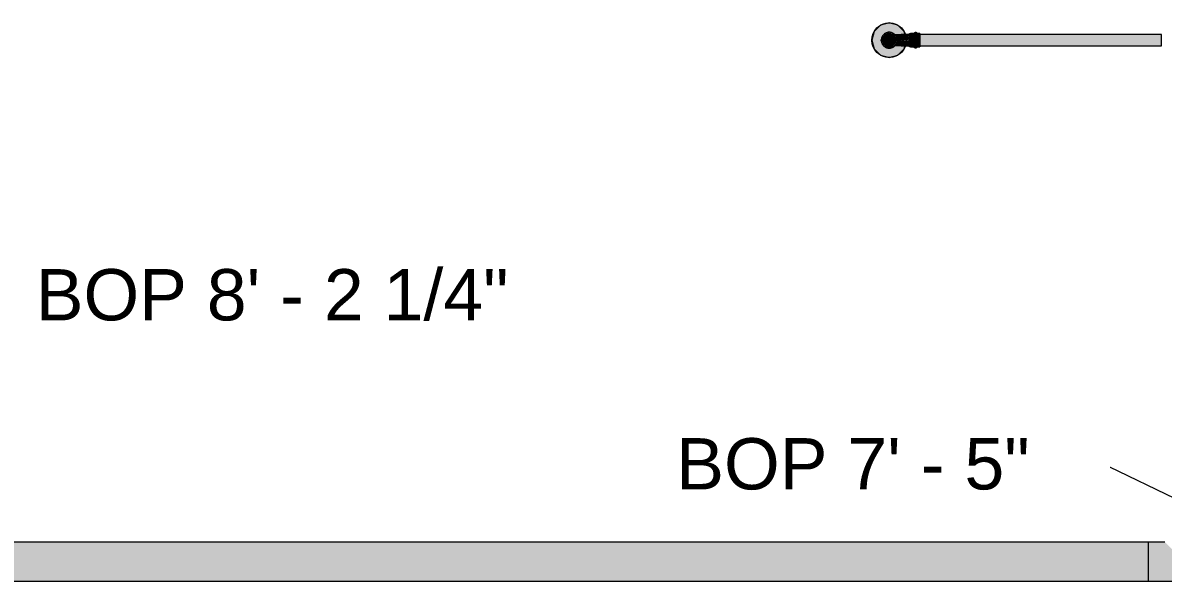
# Model space of a CAD drawing. Header units: inches. Extents: x -3385 to 41, y 7 to 1342.
# Drawn here: x -831.8 to -700.4, y 573.5 to 637.7 of the extents above; entities that cross this region are included whole.
import ezdxf

# ---------------------------------------------------------------- set-up
doc = ezdxf.new("R2010")
doc.units = ezdxf.units.IN
doc.header["$MEASUREMENT"] = 0
for name, color, linetype, lineweight in [('A-ANNO-NOTE', 131, 'Continuous', 9), ('G-ANNO-DIMS', 111, 'Continuous', 9), ('P-PIPE', 3, 'Continuous', 9), ('P-PIPE-CNTR', 3, 'Continuous', 9)]:
    doc.layers.add(name, color=color, linetype=linetype, lineweight=lineweight)
doc.styles.add('Arial', font='arial.ttf', dxfattribs={"height": 5.901198})

# ---------------------------------------------------------------- blocks, each defined once
blk = doc.blocks.new('Victaulic-VicPress316-Elbow 90-45deg Style P568_P571 - Standard-1198769-LOWER PARKING')
at = {"layer": 'P-PIPE'}
h = blk.add_hatch(color=256, dxfattribs=at)
h.paths.add_polyline_path([(-732.91, 635.74), (-732.77, 635.74), (-732.77, 635.74), (-732.54, 636.28), (-732, 636.51), (-731.46, 636.28), (-731.23, 635.74), (-731.09, 635.74), (-731.1, 635.91), (-731.16, 636.09), (-731.33, 636.36), (-731.53, 636.52), (-731.67, 636.59), (-731.84, 636.64), (-732.02, 636.65), (-732.18, 636.6), (-732.33, 636.59), (-732.54, 636.47), (-732.67, 636.36), (-732.85, 636.07), (-732.9, 635.91)], flags=0)
h.paths.add_polyline_path([(-731.23, 635.74), (-731.23, 635.74), (-731.23, 635.91)], flags=0)
for points in [[(-731.98, 634.83), (-731.82, 634.88), (-731.67, 634.89), (-731.46, 635.01), (-731.33, 635.12), (-731.15, 635.41), (-731.16, 635.74), (-731.23, 635.74), (-731.46, 635.2), (-732, 634.98), (-732.54, 635.2), (-732.77, 635.74), (-732.84, 635.74), (-732.85, 635.41), (-732.67, 635.12), (-732.46, 634.96), (-732.33, 634.89), (-732.16, 634.85)], [(-732.77, 635.74), (-732.66, 635.74), (-732.64, 635.91), (-732.57, 636.07), (-732.46, 636.21), (-732.33, 636.31), (-732.17, 636.38), (-732, 636.4), (-731.83, 636.38), (-731.67, 636.31), (-731.53, 636.21), (-731.43, 636.07), (-731.36, 635.91), (-731.34, 635.74), (-731.23, 635.74), (-731.46, 636.28), (-732, 636.51), (-732.54, 636.28), (-732.72, 635.84)], [(-732, 634.98), (-731.46, 635.2), (-731.23, 635.74), (-731.34, 635.74), (-731.36, 635.57), (-731.43, 635.41), (-731.54, 635.27), (-731.67, 635.17), (-731.83, 635.11), (-732, 635.09), (-732.17, 635.11), (-732.33, 635.17), (-732.46, 635.28), (-732.57, 635.41), (-732.64, 635.57), (-732.66, 635.74), (-732.77, 635.74), (-732.54, 635.2), (-732, 634.98)], [(-730.61, 635.74), (-729.78, 635.76), (-729.75, 635.92), (-729.76, 636.1), (-729.76, 636.17), (-729.78, 636.21), (-729.75, 636.32), (-729.76, 636.39), (-729.78, 636.4), (-730.61, 636.39), (-730.61, 635.86)], [(-730.61, 635.08), (-729.76, 635.1), (-729.74, 635.11), (-729.76, 635.23), (-729.77, 635.28), (-729.76, 635.31), (-729.76, 635.51), (-729.75, 635.58), (-729.78, 635.74), (-730.61, 635.74), (-730.61, 635.09)], [(-729.78, 635.74), (-729.56, 635.74), (-729.56, 636.51), (-729.64, 636.5), (-729.78, 636.4), (-729.75, 636.36), (-729.76, 636.27), (-729.77, 636.2), (-729.76, 636.16), (-729.76, 635.97), (-729.76, 635.86), (-729.78, 635.74)], [(-729.56, 634.98), (-729.56, 635.74), (-729.78, 635.73), (-729.75, 635.57), (-729.76, 635.39), (-729.76, 635.31), (-729.78, 635.27), (-729.75, 635.15), (-729.75, 635.1), (-729.78, 635.08), (-729.7, 635.02), (-729.62, 634.99)], [(-729.56, 634.98), (-729.11, 634.99), (-729.11, 635.74), (-729.56, 635.74), (-729.56, 634.99)], [(-728.82, 635.74), (-728.82, 636.51), (-728.87, 636.61), (-728.96, 636.65), (-729.06, 636.59), (-729.11, 636.51), (-729.11, 635.74), (-728.85, 635.74)], [(-728.96, 634.83), (-728.86, 634.89), (-728.82, 634.98), (-728.82, 635.74), (-729.11, 635.74), (-729.11, 634.98), (-729.06, 634.88), (-729, 634.85)], [(-728.82, 635.74), (-728.48, 635.74), (-728.48, 636.51), (-728.82, 636.5), (-728.82, 635.88)], [(-728.82, 634.98), (-728.48, 634.98), (-728.48, 635.74), (-728.82, 635.74), (-728.82, 635.02)]]:
    blk.add_hatch(color=256, dxfattribs=at).paths.add_polyline_path(points, flags=0)
h = blk.add_hatch(color=256, dxfattribs=at)
h.paths.add_polyline_path([(-730.89, 635.08), (-730.61, 635.09), (-730.62, 635.74), (-731.16, 635.74), (-731.16, 635.39), (-731.33, 635.12), (-731.38, 635.08), (-731.03, 635.08)], flags=0)
h.paths.add_polyline_path([(-731.74, 635.08), (-731.72, 635.09), (-731.74, 635.08)], flags=0)
h = blk.add_hatch(color=256, dxfattribs=at)
h.paths.add_polyline_path([(-731.13, 635.74), (-731.13, 635.74), (-731.15, 635.74)], flags=0)
h.paths.add_polyline_path([(-730.62, 635.74), (-730.61, 635.74), (-730.61, 636.4), (-731.36, 636.39), (-731.3, 636.32), (-731.15, 636.07), (-731.1, 635.89), (-731.09, 635.74), (-730.74, 635.74)], flags=0)
h = blk.add_hatch(color=256, dxfattribs=at)
h.paths.add_polyline_path([(-729.11, 636.28), (-729.11, 636.51), (-729.56, 636.5), (-729.56, 636.28)], flags=0)
h.paths.add_polyline_path([(-729.24, 635.74), (-729.11, 635.74), (-729.11, 636.28), (-729.56, 636.28), (-729.56, 635.74)], flags=0)
for p, q in [((-732, 636.4), (-732, 636.4)), ((-731.4, 636.02), (-731.4, 636.02)), ((-731.3, 636.06), (-731.3, 636.06)), ((-729.72, 636.4), (-730.61, 636.4)), ((-729.11, 636.51), (-729.56, 636.51)), ((-728.48, 636.51), (-728.82, 636.51)), ((-732.7, 635.42), (-732.7, 635.42)), ((-732.6, 635.47), (-732.6, 635.47)), ((-730.61, 635.08), (-729.71, 635.08)), ((-729.56, 634.98), (-729.11, 634.98)), ((-728.82, 634.98), (-728.48, 634.98))]:
    blk.add_line(p, q, dxfattribs=at)
at = {"layer": 'P-PIPE', "flags": 128}
for points in [[(-731.09, 635.74), (-731.09, 635.78), (-731.09, 635.82), (-731.09, 635.85), (-731.1, 635.89), (-731.11, 635.92), (-731.11, 635.96), (-731.12, 635.99), (-731.13, 636.03), (-731.15, 636.06), (-731.16, 636.1), (-731.17, 636.13), (-731.19, 636.16), (-731.21, 636.2), (-731.23, 636.23), (-731.25, 636.26), (-731.27, 636.29), (-731.29, 636.32), (-731.31, 636.34), (-731.34, 636.37), (-731.36, 636.4), (-731.39, 636.42), (-731.42, 636.45), (-731.45, 636.47), (-731.48, 636.49), (-731.51, 636.51), (-731.54, 636.53), (-731.57, 636.55), (-731.6, 636.56), (-731.64, 636.58), (-731.67, 636.59), (-731.7, 636.6), (-731.74, 636.62), (-731.77, 636.63), (-731.81, 636.63), (-731.84, 636.64), (-731.88, 636.65), (-731.92, 636.65), (-731.95, 636.65), (-731.99, 636.65), (-732.03, 636.65), (-732.06, 636.65), (-732.1, 636.65), (-732.14, 636.64), (-732.17, 636.64), (-732.21, 636.63), (-732.24, 636.62), (-732.28, 636.61), (-732.31, 636.6), (-732.35, 636.59), (-732.38, 636.57), (-732.41, 636.56), (-732.44, 636.54), (-732.48, 636.52), (-732.51, 636.5), (-732.54, 636.48), (-732.57, 636.46), (-732.59, 636.43), (-732.62, 636.41), (-732.65, 636.38), (-732.67, 636.36), (-732.7, 636.33), (-732.72, 636.3), (-732.74, 636.27), (-732.76, 636.24), (-732.78, 636.21), (-732.8, 636.18), (-732.82, 636.15), (-732.83, 636.12), (-732.85, 636.08), (-732.86, 636.05), (-732.87, 636.01), (-732.88, 635.98), (-732.89, 635.94), (-732.9, 635.91), (-732.9, 635.87), (-732.91, 635.83), (-732.91, 635.8), (-732.91, 635.76), (-732.91, 635.74)], [(-732.91, 635.74), (-732.91, 635.71), (-732.91, 635.67), (-732.91, 635.63), (-732.9, 635.6), (-732.89, 635.56), (-732.89, 635.53), (-732.88, 635.49), (-732.87, 635.46), (-732.85, 635.42), (-732.84, 635.39), (-732.82, 635.35), (-732.81, 635.32), (-732.79, 635.29), (-732.77, 635.26), (-732.75, 635.23), (-732.73, 635.2), (-732.71, 635.17), (-732.69, 635.14), (-732.66, 635.11), (-732.64, 635.09), (-732.61, 635.06), (-732.58, 635.04), (-732.55, 635.02), (-732.52, 635), (-732.49, 634.97), (-732.46, 634.96), (-732.43, 634.94), (-732.4, 634.92), (-732.36, 634.91), (-732.33, 634.89), (-732.3, 634.88), (-732.26, 634.87), (-732.23, 634.86), (-732.19, 634.85), (-732.15, 634.84), (-732.12, 634.84), (-732.08, 634.83), (-732.05, 634.83), (-732.01, 634.83), (-731.97, 634.83), (-731.94, 634.83), (-731.9, 634.84), (-731.86, 634.84), (-731.83, 634.85), (-731.79, 634.85), (-731.76, 634.86), (-731.72, 634.87), (-731.69, 634.89), (-731.65, 634.9), (-731.62, 634.91), (-731.59, 634.93), (-731.56, 634.95), (-731.52, 634.96), (-731.49, 634.98), (-731.46, 635.01), (-731.43, 635.03), (-731.41, 635.05), (-731.38, 635.07), (-731.35, 635.1), (-731.33, 635.13), (-731.3, 635.15), (-731.28, 635.18), (-731.26, 635.21), (-731.24, 635.24), (-731.22, 635.27), (-731.2, 635.3), (-731.18, 635.34), (-731.17, 635.37), (-731.15, 635.4), (-731.14, 635.44), (-731.13, 635.47), (-731.12, 635.51), (-731.11, 635.54), (-731.1, 635.58), (-731.1, 635.61), (-731.09, 635.65), (-731.09, 635.69), (-731.09, 635.72), (-731.09, 635.74)], [(-731.37, 636.4), (-731.36, 636.4), (-731.31, 636.4), (-731.26, 636.4), (-731.21, 636.4), (-731.16, 636.4), (-731.11, 636.4), (-731.06, 636.4), (-731.01, 636.4), (-730.95, 636.4), (-730.9, 636.4), (-730.84, 636.4), (-730.79, 636.4), (-730.73, 636.4), (-730.68, 636.4), (-730.62, 636.4), (-730.61, 636.4)], [(-729.78, 636.4), (-729.77, 636.41), (-729.76, 636.42), (-729.76, 636.42), (-729.75, 636.43), (-729.74, 636.44), (-729.73, 636.45), (-729.73, 636.45), (-729.72, 636.46), (-729.71, 636.47), (-729.7, 636.47), (-729.69, 636.48), (-729.68, 636.48), (-729.67, 636.49), (-729.66, 636.49), (-729.65, 636.49), (-729.64, 636.5), (-729.63, 636.5), (-729.62, 636.5), (-729.61, 636.5), (-729.6, 636.51), (-729.58, 636.51), (-729.57, 636.51), (-729.56, 636.51), (-729.56, 636.51)], [(-729.11, 636.51), (-729.11, 636.51), (-729.11, 636.52), (-729.11, 636.53), (-729.11, 636.53), (-729.11, 636.54), (-729.11, 636.54), (-729.1, 636.55), (-729.1, 636.55), (-729.1, 636.56), (-729.1, 636.57), (-729.1, 636.57), (-729.09, 636.58), (-729.09, 636.58), (-729.09, 636.59), (-729.08, 636.59), (-729.08, 636.6), (-729.08, 636.6), (-729.07, 636.6), (-729.07, 636.61), (-729.07, 636.61), (-729.06, 636.62), (-729.06, 636.62), (-729.05, 636.62), (-729.05, 636.63), (-729.04, 636.63), (-729.04, 636.63), (-729.03, 636.64), (-729.03, 636.64), (-729.02, 636.64), (-729.02, 636.64), (-729.01, 636.65), (-729.01, 636.65), (-729, 636.65), (-728.99, 636.65), (-728.99, 636.65), (-728.98, 636.65), (-728.98, 636.65), (-728.97, 636.65), (-728.97, 636.65), (-728.96, 636.65), (-728.95, 636.65), (-728.95, 636.65), (-728.94, 636.65), (-728.94, 636.65), (-728.93, 636.65), (-728.93, 636.65), (-728.92, 636.65), (-728.91, 636.65), (-728.91, 636.64), (-728.9, 636.64), (-728.9, 636.64), (-728.89, 636.64), (-728.89, 636.63), (-728.88, 636.63), (-728.88, 636.63), (-728.87, 636.62), (-728.87, 636.62), (-728.86, 636.62), (-728.86, 636.61), (-728.86, 636.61), (-728.85, 636.6), (-728.85, 636.6), (-728.85, 636.59), (-728.84, 636.59), (-728.84, 636.58), (-728.84, 636.58), (-728.83, 636.57), (-728.83, 636.57), (-728.83, 636.56), (-728.83, 636.56), (-728.82, 636.55), (-728.82, 636.55), (-728.82, 636.54), (-728.82, 636.53), (-728.82, 636.53), (-728.82, 636.52), (-728.82, 636.52), (-728.82, 636.51), (-728.82, 636.51)], [(-729.11, 636.47), (-729.11, 636.48), (-729.11, 636.48), (-729.11, 636.49), (-729.11, 636.5), (-729.11, 636.5), (-729.11, 636.51), (-729.11, 636.51), (-729.11, 636.51), (-729.11, 636.51)], [(-729.11, 636.51), (-729.11, 636.51), (-729.11, 636.51), (-729.11, 636.5), (-729.11, 636.5), (-729.11, 636.49), (-729.11, 636.49), (-729.11, 636.48), (-729.11, 636.47), (-729.11, 636.46), (-729.11, 636.45), (-729.11, 636.44), (-729.11, 636.42), (-729.11, 636.41), (-729.11, 636.39), (-729.11, 636.37), (-729.11, 636.36), (-729.11, 636.34), (-729.11, 636.32), (-729.11, 636.3), (-729.11, 636.28), (-729.11, 636.25), (-729.11, 636.23), (-729.11, 636.21), (-729.11, 636.18), (-729.11, 636.16), (-729.11, 636.13), (-729.11, 636.1), (-729.11, 636.08), (-729.11, 636.05), (-729.11, 636.02), (-729.11, 635.99), (-729.11, 635.96), (-729.11, 635.93), (-729.11, 635.9), (-729.11, 635.87), (-729.11, 635.84), (-729.11, 635.81), (-729.11, 635.78), (-729.11, 635.75), (-729.11, 635.74)], [(-729.11, 635.74), (-729.11, 635.71), (-729.11, 635.68), (-729.11, 635.65), (-729.11, 635.62), (-729.11, 635.59), (-729.11, 635.56), (-729.11, 635.53), (-729.11, 635.5), (-729.11, 635.47), (-729.11, 635.44), (-729.11, 635.42), (-729.11, 635.39), (-729.11, 635.36), (-729.11, 635.34), (-729.11, 635.31), (-729.11, 635.28), (-729.11, 635.26), (-729.11, 635.24), (-729.11, 635.21), (-729.11, 635.19), (-729.11, 635.17), (-729.11, 635.15), (-729.11, 635.13), (-729.11, 635.11), (-729.11, 635.1), (-729.11, 635.08), (-729.11, 635.07), (-729.11, 635.05), (-729.11, 635.04), (-729.11, 635.03), (-729.11, 635.02), (-729.11, 635.01), (-729.11, 635), (-729.11, 634.99), (-729.11, 634.99), (-729.11, 634.98), (-729.11, 634.98), (-729.11, 634.98), (-729.11, 634.98), (-729.11, 634.98)], [(-728.82, 635.74), (-728.82, 635.77), (-728.82, 635.8), (-728.82, 635.83), (-728.82, 635.86), (-728.82, 635.89), (-728.82, 635.92), (-728.82, 635.95), (-728.82, 635.98), (-728.82, 636.01), (-728.82, 636.04), (-728.82, 636.07), (-728.82, 636.1), (-728.82, 636.12), (-728.82, 636.15), (-728.82, 636.18), (-728.82, 636.2), (-728.82, 636.22), (-728.82, 636.25), (-728.82, 636.27), (-728.82, 636.29), (-728.82, 636.31), (-728.82, 636.33), (-728.82, 636.35), (-728.82, 636.37), (-728.82, 636.39), (-728.82, 636.4), (-728.82, 636.42), (-728.82, 636.43), (-728.82, 636.44), (-728.82, 636.46), (-728.82, 636.47), (-728.82, 636.48), (-728.82, 636.48), (-728.82, 636.49), (-728.82, 636.5), (-728.82, 636.5), (-728.82, 636.51), (-728.82, 636.51), (-728.82, 636.51), (-728.82, 636.51)], [(-728.82, 636.51), (-728.82, 636.51), (-728.82, 636.51), (-728.82, 636.5), (-728.82, 636.5), (-728.82, 636.49), (-728.82, 636.49), (-728.82, 636.48), (-728.82, 636.47)], [(-728.82, 634.98), (-728.82, 634.98), (-728.82, 634.98), (-728.82, 634.98), (-728.82, 634.99), (-728.82, 634.99), (-728.82, 635), (-728.82, 635.01), (-728.82, 635.01), (-728.82, 635.02), (-728.82, 635.04), (-728.82, 635.05), (-728.82, 635.06), (-728.82, 635.08), (-728.82, 635.09), (-728.82, 635.11), (-728.82, 635.13), (-728.82, 635.15), (-728.82, 635.17), (-728.82, 635.19), (-728.82, 635.21), (-728.82, 635.23), (-728.82, 635.25), (-728.82, 635.28), (-728.82, 635.3), (-728.82, 635.33), (-728.82, 635.35), (-728.82, 635.38), (-728.82, 635.41), (-728.82, 635.44), (-728.82, 635.46), (-728.82, 635.49), (-728.82, 635.52), (-728.82, 635.55), (-728.82, 635.58), (-728.82, 635.61), (-728.82, 635.64), (-728.82, 635.67), (-728.82, 635.7), (-728.82, 635.73), (-728.82, 635.74)], [(-732, 635.08), (-732, 635.08), (-732, 635.08)], [(-730.61, 635.08), (-730.66, 635.08), (-730.72, 635.08), (-730.77, 635.08), (-730.83, 635.08), (-730.88, 635.08), (-730.94, 635.08), (-730.99, 635.08), (-731.04, 635.08), (-731.1, 635.08), (-731.15, 635.08), (-731.2, 635.08), (-731.25, 635.08), (-731.3, 635.08), (-731.35, 635.08), (-731.38, 635.08)], [(-729.56, 634.98), (-729.57, 634.98), (-729.58, 634.98), (-729.59, 634.98), (-729.6, 634.98), (-729.61, 634.98), (-729.63, 634.98), (-729.64, 634.99), (-729.65, 634.99), (-729.66, 634.99), (-729.67, 635), (-729.68, 635), (-729.69, 635.01), (-729.7, 635.01), (-729.71, 635.02), (-729.71, 635.02), (-729.72, 635.03), (-729.73, 635.04), (-729.74, 635.04), (-729.75, 635.05), (-729.76, 635.06), (-729.76, 635.07), (-729.77, 635.07), (-729.78, 635.08), (-729.78, 635.08)], [(-729.11, 634.98), (-729.11, 634.98), (-729.11, 634.98), (-729.11, 634.98), (-729.11, 634.99), (-729.11, 634.99), (-729.11, 635), (-729.11, 635.01), (-729.11, 635.01)], [(-728.82, 634.98), (-728.82, 634.97), (-728.82, 634.96), (-728.82, 634.96), (-728.82, 634.95), (-728.82, 634.95), (-728.82, 634.94), (-728.82, 634.94), (-728.83, 634.93), (-728.83, 634.92), (-728.83, 634.92), (-728.83, 634.91), (-728.83, 634.91), (-728.84, 634.9), (-728.84, 634.9), (-728.84, 634.89), (-728.85, 634.89), (-728.85, 634.88), (-728.85, 634.88), (-728.86, 634.88), (-728.86, 634.87), (-728.87, 634.87), (-728.87, 634.86), (-728.88, 634.86), (-728.88, 634.86), (-728.89, 634.85), (-728.89, 634.85), (-728.9, 634.85), (-728.9, 634.84), (-728.91, 634.84), (-728.91, 634.84), (-728.92, 634.84), (-728.92, 634.84), (-728.93, 634.83), (-728.93, 634.83), (-728.94, 634.83), (-728.94, 634.83), (-728.95, 634.83), (-728.96, 634.83), (-728.96, 634.83), (-728.97, 634.83), (-728.97, 634.83), (-728.98, 634.83), (-728.99, 634.83), (-728.99, 634.83), (-729, 634.83), (-729, 634.84), (-729.01, 634.84), (-729.01, 634.84), (-729.02, 634.84), (-729.02, 634.84), (-729.03, 634.85), (-729.03, 634.85), (-729.04, 634.85), (-729.04, 634.85), (-729.05, 634.86), (-729.05, 634.86), (-729.06, 634.87), (-729.06, 634.87), (-729.07, 634.87), (-729.07, 634.88), (-729.07, 634.88), (-729.08, 634.89), (-729.08, 634.89), (-729.09, 634.9), (-729.09, 634.9), (-729.09, 634.91), (-729.09, 634.91), (-729.1, 634.92), (-729.1, 634.92), (-729.1, 634.93), (-729.1, 634.93), (-729.1, 634.94), (-729.11, 634.94), (-729.11, 634.95), (-729.11, 634.96), (-729.11, 634.96), (-729.11, 634.97), (-729.11, 634.97), (-729.11, 634.98)], [(-728.82, 635.02), (-728.82, 635.01), (-728.82, 635), (-728.82, 634.99), (-728.82, 634.99), (-728.82, 634.98), (-728.82, 634.98), (-728.82, 634.98), (-728.82, 634.98), (-728.82, 634.98)]]:
    blk.add_lwpolyline(points, dxfattribs=at)
at = {"layer": 'P-PIPE'}
for centre, major_axis, ratio, start_param, end_param in [((-732, 635.74), (0.697, 0.32), 1, 5.853229, 8.994822), ((-732, 635.74), (0.697, 0.32), 1, 2.711636, 5.853229), ((-732, 635.74), (0.697, 0.319), 1, 2.711651, 3.497049), ((-732, 635.74), (0.697, 0.32), 1, 5.853214, 6.638612), ((-729.11, 635.74), (0, 0.766), 0.000034, 0, 1.570723), ((-729.11, 635.74), (0, 0.766), 0.000034, 1.570723, 3.141519), ((-728.82, 635.74), (0, 0.766), 0.000034, 0, 1.570723), ((-728.82, 635.74), (0, 0.766), 0.000034, 1.570723, 3.141519), ((-728.48, 635.74), (0, 0.766), 0.000034, 0, 1.570723), ((-728.48, 635.74), (0, 0.766), 0.000034, 1.570723, 3.141519)]:
    blk.add_ellipse(centre, major_axis=major_axis, ratio=ratio, start_param=start_param, end_param=end_param, dxfattribs=at)

msp = doc.modelspace()

# ---------------------------------------------------------------- hatches: boundary and pattern name
at = {"layer": 'A-ANNO-NOTE'}
h = msp.add_hatch(color=256, dxfattribs=at)
edge = h.paths.add_edge_path(flags=0)
edge.add_arc((-732, 635.743), 2, 0, 360)
msp.add_hatch(color=256, dxfattribs=at).paths.add_polyline_path([(-732, 633.743), (-731, 634.011), (-730.268, 634.743), (-730, 635.743), (-730.268, 636.743), (-731, 637.475), (-732, 637.743), (-733, 637.475), (-733.732, 636.743), (-734, 635.743), (-733.732, 634.743), (-733, 634.011)], flags=0)
at = {"layer": 'P-PIPE'}
for points in [[(-732, 635.085), (-731.83, 635.108), (-731.671, 635.173), (-731.535, 635.278), (-731.431, 635.414), (-731.365, 635.573), (-731.343, 635.743), (-731.365, 635.913), (-731.431, 636.072), (-731.535, 636.208), (-731.671, 636.312), (-731.83, 636.378), (-732, 636.4), (-732.17, 636.378), (-732.329, 636.312), (-732.465, 636.208), (-732.569, 636.072), (-732.635, 635.913), (-732.658, 635.743), (-732.635, 635.573), (-732.569, 635.414), (-732.465, 635.278), (-732.329, 635.173), (-732.17, 635.108)], [(-728.48, 635.742), (-700.647, 635.742), (-700.65, 636.4), (-728.48, 636.396), (-728.48, 635.742)], [(-728.46, 635.085), (-700.65, 635.085), (-700.647, 635.572), (-700.647, 635.742), (-728.48, 635.735), (-728.48, 635.085)], [(-829.167, 575.743), (-702.129, 575.743), (-702.134, 577.993), (-811.692, 577.993), (-839.866, 577.993), (-839.862, 576.86), (-839.862, 575.743)], [(-702.133, 573.493), (-693.866, 573.494), (-693.862, 574.61), (-693.866, 577.993), (-695.75, 577.993), (-696.078, 577.657), (-697.996, 575.733), (-700.25, 577.993), (-702.134, 577.993), (-702.13, 576.86), (-702.134, 573.493)]]:
    msp.add_hatch(color=256, dxfattribs=at).paths.add_polyline_path(points, flags=0)
h = msp.add_hatch(color=256, dxfattribs=at)
h.paths.add_polyline_path([(-839.866, 573.493), (-702.134, 573.493), (-702.13, 574.618), (-702.129, 575.743), (-839.862, 575.743), (-839.865, 573.531)], flags=0)
h.paths.add_polyline_path([(-839.862, 574.152), (-839.863, 574.152), (-829.167, 574.152)], flags=0)

# ---------------------------------------------------------------- linework, layer by layer
at = {"layer": 'A-ANNO-NOTE'}
for p, q in [((-733, 637.475), (-733.732, 636.743)), ((-732, 637.743), (-733, 637.475)), ((-731, 637.475), (-732, 637.743)), ((-730.268, 636.743), (-731, 637.475)), ((-733.732, 636.743), (-734, 635.743)), ((-734, 635.743), (-733.732, 634.743)), ((-730, 635.743), (-730.268, 636.743)), ((-730.268, 634.743), (-730, 635.743)), ((-733.732, 634.743), (-733, 634.011)), ((-731, 634.011), (-730.268, 634.743)), ((-733, 634.011), (-732, 633.743)), ((-732, 633.743), (-731, 634.011))]:
    msp.add_line(p, q, dxfattribs=at)
msp.add_circle((-732, 635.743), 2, dxfattribs=at)
at = {"layer": 'G-ANNO-DIMS'}
for p, q in [((-707.718, 587.146), (-714.633, 587.146)), ((-698, 582.488), (-707.718, 587.146))]:
    msp.add_line(p, q, dxfattribs=at)
at = {"layer": 'P-PIPE'}
for p, q in [((-700.65, 636.4), (-728.48, 636.4)), ((-728.48, 635.085), (-700.65, 635.085)), ((-702.134, 577.993), (-839.866, 577.993)), ((-700.25, 577.993), (-702.134, 577.993)), ((-839.866, 573.493), (-702.134, 573.493)), ((-702.134, 573.493), (-693.866, 573.493))]:
    msp.add_line(p, q, dxfattribs=at)
for centre, radius, start, end in [((-732, 635.743), 0.657, 0, 180), ((-732, 635.743), 0.658, 180, 0), ((-732, 635.414), 0.329, 90, 270), ((-732, 636.072), 0.329, 270, 90)]:
    msp.add_arc(centre, radius, start, end, dxfattribs=at)
for centre, major_axis, ratio, start_param, end_param in [((-700.65, 635.742), (0, 0.657), 0.0045039, 4.712389, 6.2831853), ((-700.65, 635.742), (0, 0.657), 0.0045039, 3.1415927, 4.712389), ((-702.134, 575.743), (0, 2.25), 0.0019107, 6.1501904, 6.2790187), ((-702.134, 575.743), (0, 2.25), 0.0019107, 6.0213859, 6.1502142), ((-702.134, 575.743), (0, 2.25), 0.0019107, 5.888391, 6.0172193), ((-702.134, 575.743), (0, 2.25), 0.0019107, 5.7595865, 5.8884148), ((-702.134, 575.743), (0, 2.25), 0.0019107, 5.6265916, 5.7554199), ((-702.134, 575.743), (0, 2.25), 0.0019107, 5.4977871, 5.6240112), ((-702.134, 575.743), (0, 2.25), 0.0019107, 5.2359878, 5.4940551), ((-702.134, 575.743), (0, 2.25), 0.0019107, 5.2363734, 5.4936205), ((-702.134, 575.743), (0, 2.25), 0.0019107, 4.9741884, 5.2320662), ((-702.134, 575.743), (0, 2.25), 0.0019107, 4.9743854, 5.2318211), ((-702.134, 575.743), (0, 2.25), 0.0019107, 4.712389, 4.9701151), ((-702.134, 575.743), (0, 2.25), 0.0019107, 4.7124347, 4.9700217), ((-702.134, 575.743), (0, 2.25), 0.0019107, 4.4505896, 4.7081744), ((-702.134, 575.743), (0, 2.25), 0.0019107, 4.4504939, 4.7082223), ((-702.134, 575.743), (0, 2.25), 0.0019107, 4.1887902, 4.4462233), ((-702.134, 575.743), (0, 2.25), 0.0019107, 4.1885425, 4.446423), ((-702.134, 575.743), (0, 2.25), 0.0019107, 3.6651914, 3.7940197), ((-702.134, 575.743), (0, 2.25), 0.0019107, 3.9265527, 4.1846236), ((-702.134, 575.743), (0, 2.25), 0.0019107, 3.9269908, 4.1842344), ((-702.134, 575.743), (0, 2.25), 0.0019107, 3.7939959, 3.9228242), ((-702.134, 575.743), (0, 2.25), 0.0019107, 3.1415927, 3.3992254), ((-702.134, 575.743), (0, 2.25), 0.0019107, 3.1415927, 3.2704209), ((-702.134, 575.743), (0, 2.25), 0.0019107, 3.403392, 3.5322203), ((-702.134, 575.743), (0, 2.25), 0.0019107, 3.5321965, 3.6610248)]:
    msp.add_ellipse(centre, major_axis=major_axis, ratio=ratio, start_param=start_param, end_param=end_param, dxfattribs=at)
at = {"layer": 'P-PIPE-CNTR'}
for p, q in [((-733, 635.743), (-731, 635.743)), ((-732, 634.743), (-732, 636.743))]:
    msp.add_line(p, q, dxfattribs=at)

# ---------------------------------------------------------------- block references
at = {"layer": 'P-PIPE'}
msp.add_blockref('Victaulic-VicPress316-Elbow 90-45deg Style P568_P571 - Standard-1198769-LOWER PARKING', (0, 0), dxfattribs=at)

# ---------------------------------------------------------------- texts
at = {"layer": 'G-ANNO-DIMS', "insert": (-830.268, 609.403), "char_height": 5.9012, "width": 64.872, "attachment_point": 1, "line_spacing_factor": 0.938532, "style": 'Arial', "bg_fill": 3, "box_fill_scale": 1.25, "bg_fill_color": 0, "bg_fill_transparency": 0}
msp.add_mtext('BOP 8\' - 2 1/4"', dxfattribs=at)

# ---------------------------------------------------------------- next in the draw order: texts
at = {"layer": 'G-ANNO-DIMS', "insert": (-756.513, 589.95), "char_height": 5.9012, "width": 48.456, "attachment_point": 1, "line_spacing_factor": 0.938532, "style": 'Arial', "bg_fill": 3, "box_fill_scale": 1.25, "bg_fill_color": 0, "bg_fill_transparency": 0}
msp.add_mtext('BOP 7\' - 5"', dxfattribs=at)

doc.saveas('drawing.dxf')
